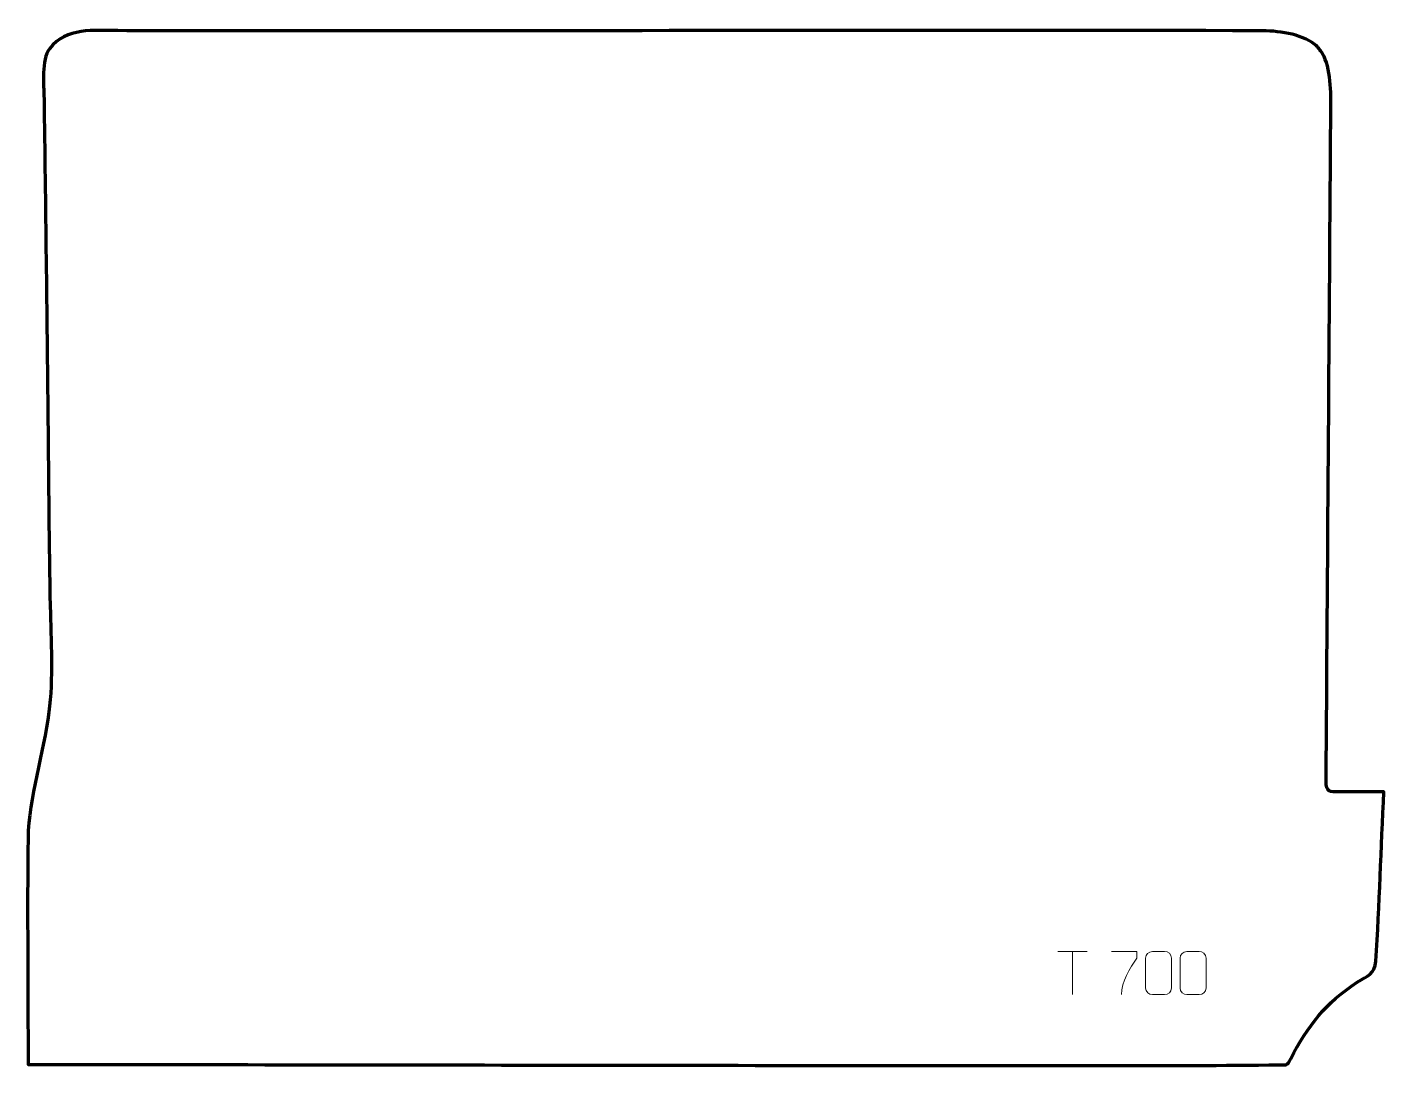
# Model space of a CAD drawing. Header units: millimetres. Extents: x 1012 to 1798, y 117 to 719.
import ezdxf

# ---------------------------------------------------------------- set-up
doc = ezdxf.new("R2010")
doc.units = ezdxf.units.MM
doc.header["$MEASUREMENT"] = 0
doc.layers.add('layer 2', color=7, linetype='Continuous')
doc.layers.add('layer 3', color=7, linetype='Continuous')

msp = doc.modelspace()

# ---------------------------------------------------------------- linework, layer by layer
at = {"layer": 'layer 2', "color": 142, "lineweight": 9}
for points in [[(1609.3112, 182.7661), (1609.3112, 182.7661), (1626.278, 182.7661), (1626.278, 182.7661)], [(1617.7948, 157.8662), (1617.7948, 157.8662), (1617.7948, 182.7897), (1617.7948, 182.7897)]]:
    msp.add_open_spline(points, degree=3, dxfattribs=at)
for points, knots in [([(1640.3593, 182.7921), (1640.3593, 182.7921), (1655.1576, 182.7921), (1655.1576, 182.7921), (1655.1576, 182.7921), (1655.1573, 181.5441), (1655.1573, 180.296), (1655.1576, 179.0476), (1655.1576, 179.0476), (1651.168, 173.0578), (1646.2588, 165.2336), (1646.2588, 157.8637)], [0, 0, 0, 0, 0.25, 0.25, 0.25, 0.25, 0.5, 0.5, 0.5, 0.5, 1, 1, 1, 1]), ([(1664.1579, 182.8121), (1666.5212, 182.8121), (1668.8849, 182.8121), (1671.2486, 182.8121), (1671.2486, 182.8121), (1673.2266, 182.8477), (1675.2502, 181.3552), (1675.2773, 178.916), (1675.2773, 178.916), (1675.2769, 173.1655), (1675.2769, 167.4147), (1675.2773, 161.6634), (1675.2773, 161.6634), (1675.1353, 159.3386), (1673.431, 157.8581), (1671.2486, 157.8473), (1671.2486, 157.8473), (1668.879, 157.8477), (1666.5095, 157.8477), (1664.1403, 157.8473), (1664.1403, 157.8473), (1662.1842, 157.7418), (1660.1802, 159.6275), (1660.1916, 161.646), (1660.1916, 161.646), (1660.192, 167.4197), (1660.192, 173.193), (1660.1916, 178.9659), (1660.1916, 178.9659), (1660.1959, 181.1053), (1661.9708, 182.8256), (1664.1579, 182.8121)], [0, 0, 0, 0, 0.11111111, 0.11111111, 0.11111111, 0.11111111, 0.22222222, 0.22222222, 0.22222222, 0.22222222, 0.33333333, 0.33333333, 0.33333333, 0.33333333, 0.44444444, 0.44444444, 0.44444444, 0.44444444, 0.55555556, 0.55555556, 0.55555556, 0.55555556, 0.66666667, 0.66666667, 0.66666667, 0.66666667, 0.77777778, 0.77777778, 0.77777778, 0.77777778, 1, 1, 1, 1]), ([(1684.1339, 182.8121), (1686.4971, 182.8121), (1688.8608, 182.8121), (1691.2245, 182.8121), (1691.2245, 182.8121), (1693.2026, 182.8477), (1695.2262, 181.3552), (1695.2532, 178.916), (1695.2532, 178.916), (1695.2528, 173.1655), (1695.2528, 167.4147), (1695.2532, 161.6634), (1695.2532, 161.6634), (1695.1112, 159.3386), (1693.4069, 157.8581), (1691.2245, 157.8473), (1691.2245, 157.8473), (1688.8549, 157.8477), (1686.4854, 157.8477), (1684.1162, 157.8473), (1684.1162, 157.8473), (1682.1601, 157.7418), (1680.1561, 159.6275), (1680.1675, 161.646), (1680.1675, 161.646), (1680.1679, 167.4197), (1680.1679, 173.193), (1680.1675, 178.9659), (1680.1675, 178.9659), (1680.1718, 181.1053), (1681.9467, 182.8256), (1684.1339, 182.8121)], [0, 0, 0, 0, 0.11111111, 0.11111111, 0.11111111, 0.11111111, 0.22222222, 0.22222222, 0.22222222, 0.22222222, 0.33333333, 0.33333333, 0.33333333, 0.33333333, 0.44444444, 0.44444444, 0.44444444, 0.44444444, 0.55555556, 0.55555556, 0.55555556, 0.55555556, 0.66666667, 0.66666667, 0.66666667, 0.66666667, 0.77777778, 0.77777778, 0.77777778, 0.77777778, 1, 1, 1, 1])]:
    msp.add_open_spline(points, degree=3, knots=knots, dxfattribs=at)
at = {"layer": 'layer 3', "color": 242, "lineweight": 158}
msp.add_open_spline([(1767.482, 658.7278), (1766.6826, 532.9935), (1765.6645, 407.2606), (1764.8908, 281.5262), (1764.8908, 281.5262), (1764.8506, 274.9909), (1766.7078, 275.4337), (1772.6966, 275.346), (1772.6966, 275.346), (1781.1202, 275.2227), (1789.8546, 275.442), (1798.334, 275.442), (1798.334, 275.442), (1796.8237, 242.7092), (1795.6551, 209.9266), (1793.7721, 177.2157), (1793.7721, 177.2157), (1792.8865, 169.4597), (1789.0485, 169.0244), (1782.9069, 165.0265), (1782.9069, 165.0265), (1764.6051, 153.1131), (1754.3084, 139.731), (1744.3389, 120.5839), (1744.3389, 120.5839), (1742.2241, 116.5221), (1742.2266, 117.1738), (1737.8126, 117.1864), (1737.8126, 117.1864), (1705.2486, 116.612), (1672.2911, 116.8366), (1639.7068, 116.801), (1639.7068, 116.801), (1430.6001, 116.5721), (1221.4982, 117.2931), (1012.3963, 117.2992), (1012.3963, 117.2992), (1012.3853, 161.1144), (1011.8517, 204.936), (1012.3714, 248.7493), (1012.3714, 248.7493), (1012.6399, 271.3866), (1021.5235, 298.2615), (1024.4951, 321.4739), (1024.4951, 321.4739), (1026.9281, 340.4782), (1025.6373, 363.4097), (1025.2365, 382.7822), (1025.2365, 382.7822), (1024.4913, 418.7982), (1024.3105, 455.0595), (1023.9009, 491.1029), (1023.9009, 491.1029), (1023.1956, 553.1737), (1022.5496, 615.2451), (1021.642, 677.3135), (1021.642, 677.3135), (1021.4786, 685.4078), (1019.8941, 699.6101), (1024.9627, 706.229), (1024.9627, 706.229), (1034.472, 718.6466), (1050.6574, 716.6712), (1064.515, 716.6004), (1064.515, 716.6004), (1119.1446, 716.3219), (1173.7757, 716.5749), (1228.4057, 716.5766), (1228.4057, 716.5766), (1394.3406, 716.5771), (1560.2786, 716.6919), (1726.2132, 716.5826), (1726.2132, 716.5826), (1736.2971, 716.576), (1750.1913, 714.9503), (1758.3328, 708.5896), (1758.3328, 708.5896), (1760.1707, 706.9569), (1761.4501, 705.2428), (1762.8438, 703.2396), (1762.8438, 703.2396), (1767.5404, 695.3922), (1767.7313, 680.0993), (1767.6632, 670.9686), (1767.6632, 670.9686), (1767.625, 666.8878), (1767.5162, 662.8093), (1767.482, 658.7278)], degree=3, knots=[0, 0, 0, 0, 0.04347826, 0.04347826, 0.04347826, 0.04347826, 0.08695652, 0.08695652, 0.08695652, 0.08695652, 0.13043478, 0.13043478, 0.13043478, 0.13043478, 0.17391304, 0.17391304, 0.17391304, 0.17391304, 0.2173913, 0.2173913, 0.2173913, 0.2173913, 0.26086957, 0.26086957, 0.26086957, 0.26086957, 0.30434783, 0.30434783, 0.30434783, 0.30434783, 0.34782609, 0.34782609, 0.34782609, 0.34782609, 0.39130435, 0.39130435, 0.39130435, 0.39130435, 0.43478261, 0.43478261, 0.43478261, 0.43478261, 0.47826087, 0.47826087, 0.47826087, 0.47826087, 0.52173913, 0.52173913, 0.52173913, 0.52173913, 0.56521739, 0.56521739, 0.56521739, 0.56521739, 0.60869565, 0.60869565, 0.60869565, 0.60869565, 0.65217391, 0.65217391, 0.65217391, 0.65217391, 0.69565217, 0.69565217, 0.69565217, 0.69565217, 0.73913043, 0.73913043, 0.73913043, 0.73913043, 0.7826087, 0.7826087, 0.7826087, 0.7826087, 0.82608696, 0.82608696, 0.82608696, 0.82608696, 0.86956522, 0.86956522, 0.86956522, 0.86956522, 0.91304348, 0.91304348, 0.91304348, 0.91304348, 1, 1, 1, 1], dxfattribs=at)

doc.saveas('drawing.dxf')
